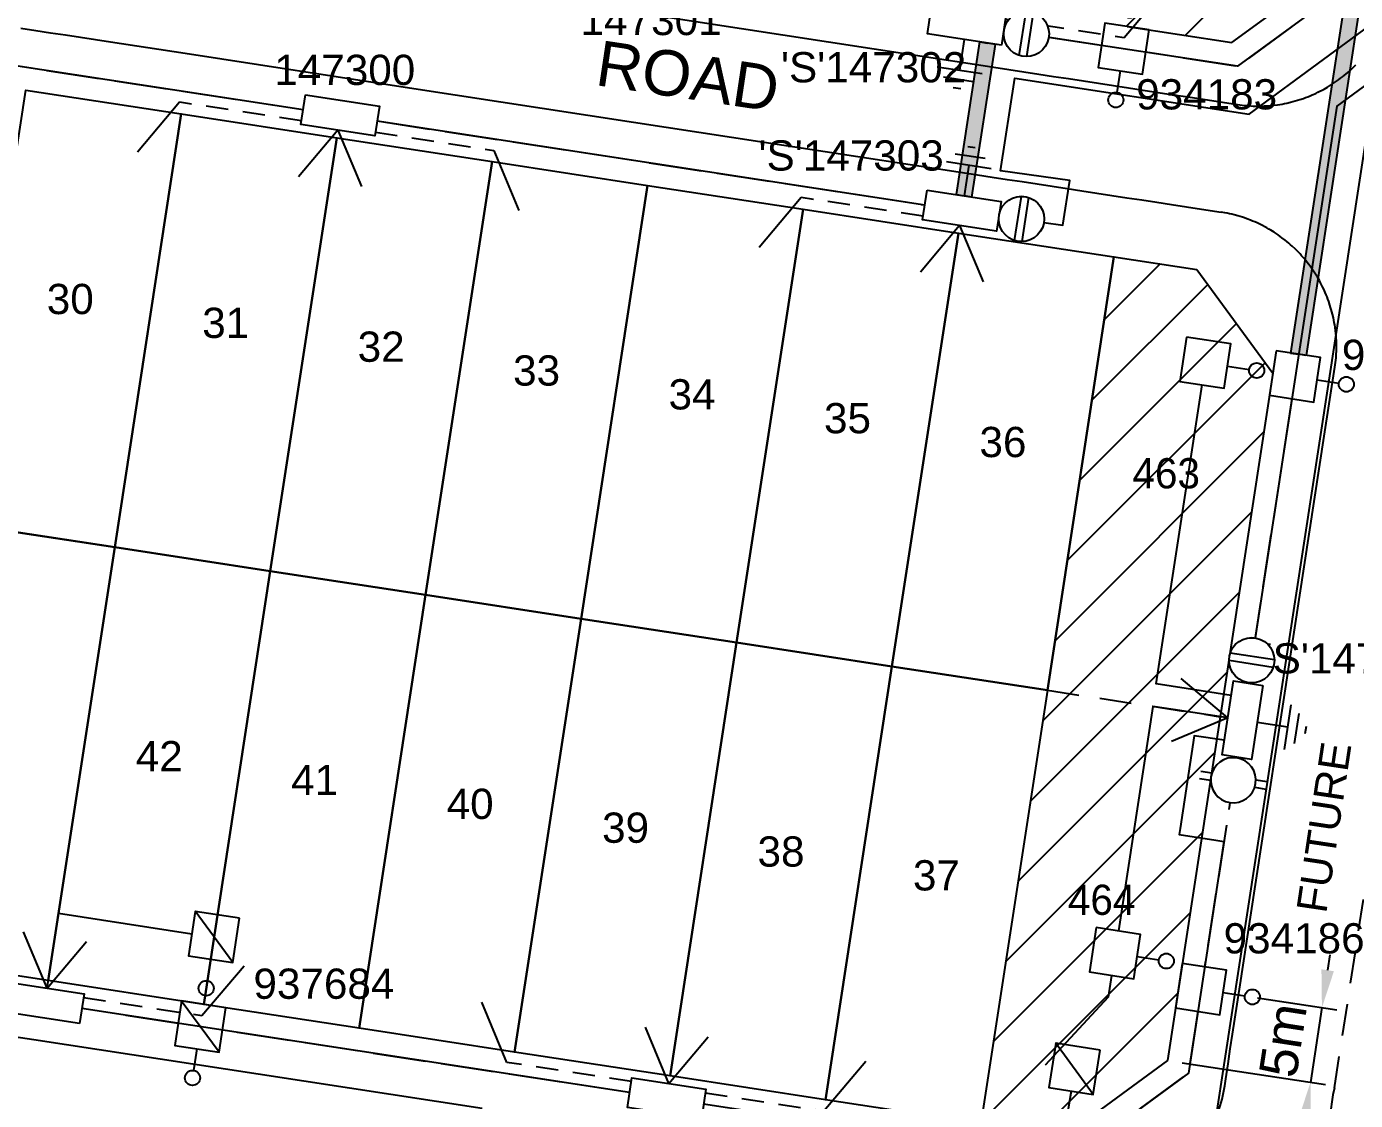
# Model space of a CAD drawing. Header units: metres. Extents: x 301343 to 301607, y 6240179 to 6240499.
# Drawn here: x 301475 to 301562.9, y 6240286.2 to 6240357.2 of the extents above; entities that cross this region are included whole.
import ezdxf
from ezdxf.enums import TextEntityAlignment as Align

# ---------------------------------------------------------------- set-up
doc = ezdxf.new("R2010")
doc.units = ezdxf.units.M
doc.header["$LTSCALE"] = 0.7
for name, pattern in [('Cable Exist OH', [1, 1, 0]), ('Cable Exist UG', [8.2, 4, -1.2, 1.8, -1.2]), ('Dash', [5, 3, -2]), ('IE Trench LV', [6.5, 5, -1.5])]:
    doc.linetypes.add(name, pattern=pattern)
doc.layers.get('0').update_dxf_attribs({"color": 6})
for name, color, linetype in [('_User Miscellaneous1', 3, 'Continuous'), ('_User Miscellaneous11', 7, 'Continuous'), ('_User Miscellaneous4', 7, 'Continuous'), ('_User Miscellaneous7', 150, 'Continuous'), ('_User Miscellaneous8', 7, 'Continuous'), ('_User Miscellaneous9', 8, 'Continuous'), ('Cadastre Developer_SP_NEW', 4, 'Continuous'), ('Cadastre Roads_SP_EXT', 4, 'Continuous'), ('Cadastre Roads_SP_NEW', 8, 'Continuous'), ('Duct_SP_NEW', 2, 'Continuous'), ('Equip_LV_NEW', 5, 'Continuous'), ('Mains_LV_NEW_R6', 2, 'Continuous'), ('Mains_LV_NEW_T84', 2, 'Continuous'), ('Services_SP_NEW_UG', 2, 'Continuous'), ('SupportsUG_SP_LV_NEW', 2, 'Continuous'), ('SupportsUG_SP_LV_SL_NEW', 2, 'Continuous'), ('Trench_SP_NEW', 2, 'Continuous')]:
    doc.layers.add(name, color=color, linetype=linetype)
doc.layers.add('_User Miscellaneous5', color=7, linetype='Continuous', lineweight=35)
doc.layers.add('_User Notes', color=7, linetype='Continuous', plot=False)
doc.styles.add('ARIAL', font='arial.ttf', dxfattribs={"height": 2})
doc.styles.add('ARIAL 2.5', font='arial.ttf', dxfattribs={"height": 2.5})
doc.styles.add('Dot', font='dotfont.shx', dxfattribs={"height": 2})
doc.styles.add('POLE_LABEL', font='arial.ttf')
doc.styles.add('SL_LABEL', font='arial.ttf')
doc.styles.get("Standard").update_dxf_attribs({"font": 'arial.ttf'})
doc.styles.add('style1', font='iso3098b.shx')
doc.linetypes.add('Cable New UG', pattern='A,8,-1,["x",style1,S=3.5,R=0,X=0.35,Y=-1],-3.5', length=12.5)
doc.linetypes.add('Cable Z', pattern='A,8,-1,["Z",Standard,S=2.5,R=0,X=0.35,Y=-1.25],-3.5', length=12.5)

# ---------------------------------------------------------------- blocks, each defined once
blk = doc.blocks.new('*U37')
at = {"lineweight": -3}
blk.add_lwpolyline([(-2.475, 2.49), (2.475, 2.49), (2.475, 0.51), (-2.475, 0.51)], close=True, dxfattribs=at)
for tag, flags, p in [('STREET_CODE', 9, (1.5, 3.5)), ('OWNED_BY', 9, (1.5, 3.3)), ('OPERATED_BY', 9, (1.5, 3.1)), ('STATE', 9, (1.5, 2.7)), ('MAINTAINED_BY', 9, (1.5, 2.9)), ('SUPPORT_TYPE', 9, (1.5, 2.5)), ('SUBURB', 9, (1.5, 1.7)), ('USAGE', 9, (1.5, 2.3)), ('LEGEND', 9, (1.5, 2.1)), ('PARENT', 9, (1.5, 1.9)), ('Z', 1, (1.5, 0.9)), ('STREETNAME', 9, (1.5, 1.5)), ('LOCATION', 9, (1.5, 1.3)), ('NOTES', 9, (1.5, 1.1))]:
    blk.add_attdef(tag, text='', height=0.2, dxfattribs=dict(flags=flags)).set_placement(p, align=Align.MIDDLE_LEFT)
at = {"layer": '_User Miscellaneous4', "style": 'ARIAL', "flags": 8}
blk.add_attdef('ASSET_NUM', text='', height=2, dxfattribs=at).set_placement((2, 5.5), align=Align.MIDDLE_LEFT)
blk = doc.blocks.new('*U80')
at = {"layer": 'Services_SP_NEW_UG', "color": 2, "flags": 128}
blk.add_lwpolyline([(10.422, -0.75), (12.669, 2.934)], dxfattribs=at)
at = {"layer": 'Services_SP_NEW_UG', "color": 2, "linetype": 'Dash', "ltscale": 0.7, "flags": 128}
blk.add_lwpolyline([(2.473, -0.75), (10.422, -0.75)], dxfattribs=at)
blk = doc.blocks.new('A$C1B2C29DD')
at = {"layer": 'Services_SP_NEW_UG', "color": 2, "flags": 128}
for points in [[(0, 0), (-2.1, 3.444)], [(0, 0), (2.1, 3.444)]]:
    blk.add_lwpolyline(points, dxfattribs=at)
blk = doc.blocks.new('*U81')
at = {"layer": 'Services_SP_NEW_UG', "color": 2, "flags": 128}
blk.add_lwpolyline([(10.639, -0.75), (12.885, 2.934)], dxfattribs=at)
at = {"layer": 'Services_SP_NEW_UG', "color": 2, "linetype": 'Dash', "ltscale": 0.7, "flags": 128}
blk.add_lwpolyline([(2.473, -0.75), (10.639, -0.75)], dxfattribs=at)
blk = doc.blocks.new('*U82')
at = {"layer": 'Services_SP_NEW_UG', "color": 2, "flags": 128}
blk.add_lwpolyline([(-10.4, -0.75), (-12.647, 2.934)], dxfattribs=at)
at = {"layer": 'Services_SP_NEW_UG', "color": 2, "linetype": 'Dash', "ltscale": 0.7, "flags": 128}
blk.add_lwpolyline([(-2.473, -0.75), (-10.4, -0.75)], dxfattribs=at)
blk = doc.blocks.new('*U38')
at = {"layer": '_User Miscellaneous7', "lineweight": -3}
blk.add_lwpolyline([(0, -3.03), (0, -1.58)], dxfattribs=at)
blk.add_lwpolyline([(-1.485, -6), (1.485, -6), (1.485, -3.03), (-1.485, -3.03)], close=True, dxfattribs=at)
blk.add_circle((0, -1.08), 0.5, dxfattribs=at)
at = {"layer": '_User Miscellaneous8', "color": 2, "lineweight": -3}
blk.add_lwpolyline([(-1.485, 0), (1.485, 0), (1.485, 2.97), (-1.485, 2.97)], close=True, dxfattribs=at)
at = {"style": 'POLE_LABEL', "flags": 9}
blk.add_attdef('STRUCTURE_PLANT_NUMBER', text='', height=0.2, dxfattribs=at).set_placement((1.641, 1.727), align=Align.MIDDLE_LEFT)
for tag, flags, p in [('STREET_CODE', 9, (1.641, 1.485)), ('OWNED_BY', 9, (1.641, 1.085)), ('OPERATED_BY', 9, (1.641, 0.885)), ('COLUMN_TYPE', 9, (1.641, 1.285)), ('STATE', 9, (1.641, 0.485)), ('USAGE', 9, (1.641, 0.285)), ('MAINTAINED_BY', 9, (1.641, 0.685)), ('LEGEND', 9, (1.641, 0.085)), ('SUBURB', 9, (1.641, -0.315)), ('STREETNAME', 9, (1.641, -0.515)), ('PARENT', 9, (1.641, -0.115)), ('LOCATION', 9, (1.641, -0.715)), ('NOTES', 9, (1.641, -0.915)), ('Z', 1, (1.641, -1.315)), ('LABEL_ALIGNMENT', 9, (1.641, -1.115))]:
    blk.add_attdef(tag, text='', height=0.2, dxfattribs=dict(flags=flags)).set_placement(p, align=Align.MIDDLE_LEFT)
at = {"layer": '_User Miscellaneous5', "style": 'ARIAL', "flags": 8}
blk.add_attdef('ASSET_NUM', text='', height=2, dxfattribs=at).set_placement((2, 3.485), align=Align.MIDDLE_LEFT)
blk = doc.blocks.new('*U62')
at = {"layer": '_User Miscellaneous8', "color": 2}
blk.add_line((0, 0), (0, 1.45), dxfattribs=at)
blk.add_circle((0, 1.95), 0.5, dxfattribs=at)
for tag, p, flags in [('Z', (0, 0), 1), ('OPERATED_BY', (0, -9.607), 9)]:
    blk.add_attdef(tag, p, '', height=0.2, dxfattribs=dict(flags=flags))
at = {"style": 'SL_LABEL', "flags": 9}
blk.add_attdef('STREET_CODE', text='', height=0.2, dxfattribs=at).set_placement((0, -0.2), align=Align.MIDDLE_LEFT)
at = {"flags": 9}
for tag, p in [('CONSTRUCTED_VOLTAGE', (0, -0.4)), ('CONTROL_TYPE', (0, -0.6)), ('LANTERN_PURPOSE', (0, -0.8)), ('OPERATING_VOLTAGE', (0, -1.4)), ('ORIENTATION', (0, -1.6)), ('OWNED_BY', (0, -1.8)), ('LANTERN_TYPE', (0, -1)), ('NO_PHASES', (0, -1.2)), ('STATE', (0, -2)), ('CEXIST', (0, -2.4)), ('CNEW', (0, -2.6)), ('USAGE', (0, -2.2)), ('CNUMBER', (0, -2.8)), ('CREMOVE', (0, -3)), ('CREPLACE', (0, -3.2)), ('LKINGHEIGHT', (0, -3.4)), ('LBRACKET', (0, -3.6)), ('LBRACKETVOCAB', (0, -3.8)), ('LCATEGORY', (0, -4)), ('LCHARGE1', (0, -4.2)), ('LCHARGE1PERCENT', (0, -4.4)), ('LCHARGE2', (0, -4.6)), ('LCHARGE2PERCENT', (0, -4.8)), ('LCHARGE3', (0, -5)), ('LCHARGE3PERCENT', (0, -5.2)), ('LEXIST', (0, -5.4)), ('LLAMP', (0, -5.6)), ('LLAMPVOCAB', (0, -5.8)), ('LMAST', (0, -6)), ('LMASTVOCAB', (0, -6.2)), ('LNEW', (0, -6.4)), ('LANTNUMBER', (0, -6.6)), ('LOUTREACH', (0, -7)), ('LOUTREACHVOCAB', (0, -7.2)), ('LRATECODE', (0, -7.4)), ('LREMOVE', (0, -7.6)), ('LREPLACE', (0, -7.8)), ('LTYPE', (0, -8)), ('SUBURB', (0, -8.6)), ('STREETNAME', (0, -8.8)), ('LTYPEVOCAB', (0, -8.2)), ('LEGEND', (0, -8.4)), ('LOCATION', (0, -9)), ('NOTES', (0, -9.2)), ('MAINTAINED_BY', (0, -9.863))]:
    blk.add_attdef(tag, text='', height=0.2, dxfattribs=at).set_placement(p, align=Align.MIDDLE_LEFT)
at = {"layer": '_User Notes', "style": 'SL_LABEL', "flags": 8}
blk.add_attdef('ASSET_NUM', text='', height=2.5, dxfattribs=at).set_placement((2, 2), align=Align.MIDDLE_LEFT)
at = {"layer": '_User Notes', "flags": 8}
blk.add_attdef('LNUMBER', text='', height=2.5, dxfattribs=at).set_placement((1.2, -2.8), align=Align.MIDDLE_LEFT)
blk = doc.blocks.new('*U164')
at = {"layer": '_User Miscellaneous7', "lineweight": -3}
blk.add_lwpolyline([(-1.485, -3.015), (-1.485, -1.565)], dxfattribs=at)
blk.add_lwpolyline([(-2.97, -5.985), (0, -5.985), (0, -3.015), (-2.97, -3.015)], close=True, dxfattribs=at)
blk.add_circle((-1.485, -1.065), 0.5, dxfattribs=at)
at = {"layer": '_User Miscellaneous8', "color": 2, "lineweight": -3}
blk.add_lwpolyline([(-1.485, 0), (1.485, 0), (1.485, 2.97), (-1.485, 2.97)], close=True, dxfattribs=at)
at = {"style": 'POLE_LABEL', "flags": 9}
blk.add_attdef('STRUCTURE_PLANT_NUMBER', text='', height=0.2, dxfattribs=at).set_placement((1.641, 1.727), align=Align.MIDDLE_LEFT)
for tag, flags, p in [('STREET_CODE', 9, (1.641, 1.485)), ('OWNED_BY', 9, (1.641, 1.085)), ('OPERATED_BY', 9, (1.641, 0.885)), ('COLUMN_TYPE', 9, (1.641, 1.285)), ('STATE', 9, (1.641, 0.485)), ('USAGE', 9, (1.641, 0.285)), ('MAINTAINED_BY', 9, (1.641, 0.685)), ('LEGEND', 9, (1.641, 0.085)), ('SUBURB', 9, (1.641, -0.315)), ('STREETNAME', 9, (1.641, -0.515)), ('PARENT', 9, (1.641, -0.115)), ('LOCATION', 9, (1.641, -0.715)), ('NOTES', 9, (1.641, -0.915)), ('Z', 1, (1.641, -1.315)), ('LABEL_ALIGNMENT', 9, (1.641, -1.115))]:
    blk.add_attdef(tag, text='', height=0.2, dxfattribs=dict(flags=flags)).set_placement(p, align=Align.MIDDLE_LEFT)
at = {"layer": '_User Miscellaneous5', "style": 'ARIAL', "flags": 8}
blk.add_attdef('ASSET_NUM', text='', height=2, dxfattribs=at).set_placement((2, 3.485), align=Align.MIDDLE_LEFT)
blk = doc.blocks.new('*U83')
at = {"layer": 'Services_SP_NEW_UG', "color": 2, "flags": 128}
blk.add_lwpolyline([(10.4, -0.75), (12.647, 2.934)], dxfattribs=at)
at = {"layer": 'Services_SP_NEW_UG', "color": 2, "linetype": 'Dash', "ltscale": 0.7, "flags": 128}
blk.add_lwpolyline([(2.473, -0.75), (10.4, -0.75)], dxfattribs=at)
blk = doc.blocks.new('*U84')
at = {"layer": 'Services_SP_NEW_UG', "color": 2, "flags": 128}
blk.add_lwpolyline([(-10.806, -0.75), (-13.053, 2.934)], dxfattribs=at)
at = {"layer": 'Services_SP_NEW_UG', "color": 2, "linetype": 'Dash', "ltscale": 0.7, "flags": 128}
blk.add_lwpolyline([(-2.473, -0.75), (-10.806, -0.75)], dxfattribs=at)
blk = doc.blocks.new('LV_UG_LINKS_CLOSED_NEW')
for tag, flags, p in [('TYPE', 9, (1.5, -2.6)), ('MAINTAINED_BY', 9, (1.5, -2.2)), ('NUMBER_OF_PHASES', 9, (1.5, -2.4)), ('Z', 1, (1.5, -2.8))]:
    blk.add_attdef(tag, text='', height=0.2, dxfattribs=dict(flags=flags)).set_placement(p, align=Align.MIDDLE_LEFT)
blk.add_wipeout([(-1.056, 1.057), (-1.18, 0.916), (-1.286, 0.761), (-1.371, 0.594), (-1.435, 0.417), (-1.476, 0.234), (-1.493, 0.047), (-1.487, -0.14), (-1.458, -0.326), (-1.406, -0.506), (-1.331, -0.678), (-1.236, -0.839), (-1.121, -0.988), (-0.988, -1.12), (-0.84, -1.235), (-0.679, -1.331), (-0.506, -1.406), (-0.326, -1.458), (-0.141, -1.487), (0.047, -1.493), (0.233, -1.476), (0.416, -1.435), (0.593, -1.371), (0.76, -1.286), (0.915, -1.181), (1.056, -1.057), (1.18, -0.916), (1.286, -0.761), (1.371, -0.594), (1.435, -0.417), (1.476, -0.234), (1.493, -0.047), (1.487, 0.14), (1.458, 0.326), (1.406, 0.506), (1.331, 0.678), (1.236, 0.839), (1.121, 0.988), (0.988, 1.12), (0.84, 1.235), (0.679, 1.331), (0.506, 1.406), (0.326, 1.458), (0.141, 1.487), (-0.047, 1.493), (-0.233, 1.476), (-0.416, 1.435), (-0.593, 1.371), (-0.76, 1.286), (-0.915, 1.181)])
for p, q in [((-0.25, -1.479), (-0.25, 1.479)), ((0.25, -1.479), (0.25, 1.479))]:
    blk.add_line(p, q)
blk.add_circle((0, 0), 1.5)
at = {"flags": 9}
for tag, p in [('ACTUAL_STATUS', (1.5, 0)), ('OPERATING_VOLTAGE', (1.5, -0.6)), ('ORIENTATION', (1.5, -0.8)), ('CONSTRUCTED_VOLTAGE', (1.5, -0.2)), ('NO_PHASES', (1.5, -0.4)), ('STATE', (1.5, -1)), ('SWITCH_TYPE', (1.5, -1.2)), ('OWNED_BY', (1.5, -1.8)), ('USAGE', (1.5, -1.4)), ('NOTES', (1.5, -1.6)), ('OPERATED_BY', (1.5, -2))]:
    blk.add_attdef(tag, text='', height=0.2, dxfattribs=at).set_placement(p, align=Align.MIDDLE_LEFT)
blk = doc.blocks.new('Earth')
for p, q in [((0, -2.044), (0, 0)), ((-1.5, -2.044), (1.5, -2.044)), ((-1, -2.644), (1, -2.644)), ((-0.25, -3.244), (0.25, -3.244))]:
    blk.add_line(p, q)
blk = doc.blocks.new('LV_UG_LINKS_OPEN_NEW')
blk.add_wipeout([(-1.168, 0.932), (-1.275, 0.778), (-1.363, 0.612), (-1.429, 0.436), (-1.472, 0.254), (-1.492, 0.067), (-1.489, -0.12), (-1.462, -0.306), (-1.412, -0.487), (-1.34, -0.66), (-1.247, -0.823), (-1.134, -0.973), (-1.003, -1.107), (-0.857, -1.224), (-0.696, -1.322), (-0.525, -1.399), (-0.346, -1.453), (-0.161, -1.485), (0.026, -1.494), (0.213, -1.479), (0.397, -1.44), (0.574, -1.379), (0.743, -1.296), (0.899, -1.193), (1.042, -1.071), (1.168, -0.932), (1.275, -0.778), (1.363, -0.612), (1.429, -0.436), (1.472, -0.254), (1.492, -0.067), (1.489, 0.12), (1.462, 0.306), (1.412, 0.487), (1.34, 0.66), (1.247, 0.823), (1.134, 0.973), (1.003, 1.107), (0.857, 1.224), (0.696, 1.322), (0.525, 1.399), (0.346, 1.453), (0.161, 1.485), (-0.026, 1.494), (-0.213, 1.479), (-0.397, 1.44), (-0.574, 1.379), (-0.743, 1.296), (-0.899, 1.193), (-1.042, 1.071)])
for p, q in [((-0.249, 1.473), (-0.249, 2.22)), ((0.249, 1.473), (0.249, 2.22)), ((-0.249, -1.473), (-0.249, -2.22)), ((0.249, -1.473), (0.249, -2.22))]:
    blk.add_line(p, q)
blk.add_lwpolyline([(1.494, 0, 1), (-1.494, 0, 1)], format="xyb", close=True)
for tag, p, flags in [('Z', (0, 0), 1), ('ORIENTATION', (0, 0), 9), ('USAGE', (0, -0.2), 9), ('NOTES', (0, -0.4), 9)]:
    blk.add_attdef(tag, p, '', height=0.2, dxfattribs=dict(flags=flags))
blk = doc.blocks.new('*U154')
at = {"layer": '_User Miscellaneous7', "lineweight": -3}
for points in [[(0, -3.03), (0, -1.58)], [(-1.485, -3.03), (1.5, -6.015)]]:
    blk.add_lwpolyline(points, dxfattribs=at)
blk.add_lwpolyline([(-1.485, -6), (1.485, -6), (1.485, -3.03), (-1.485, -3.03)], close=True, dxfattribs=at)
blk.add_circle((0, -1.08), 0.5, dxfattribs=at)
at = {"layer": '_User Miscellaneous8', "color": 2, "lineweight": -3}
blk.add_lwpolyline([(-1.485, 0), (1.485, 0), (1.485, 2.97), (-1.485, 2.97)], close=True, dxfattribs=at)
at = {"layer": '_User Miscellaneous9', "color": 2, "lineweight": -3}
blk.add_lwpolyline([(-1.485, 2.97), (1.5, -0.015)], dxfattribs=at)
at = {"style": 'POLE_LABEL', "flags": 9}
blk.add_attdef('STRUCTURE_PLANT_NUMBER', text='', height=0.2, dxfattribs=at).set_placement((1.641, 1.727), align=Align.MIDDLE_LEFT)
for tag, flags, p in [('STREET_CODE', 9, (1.641, 1.485)), ('OWNED_BY', 9, (1.641, 1.085)), ('OPERATED_BY', 9, (1.641, 0.885)), ('COLUMN_TYPE', 9, (1.641, 1.285)), ('STATE', 9, (1.641, 0.485)), ('USAGE', 9, (1.641, 0.285)), ('MAINTAINED_BY', 9, (1.641, 0.685)), ('LEGEND', 9, (1.641, 0.085)), ('SUBURB', 9, (1.641, -0.315)), ('STREETNAME', 9, (1.641, -0.515)), ('PARENT', 9, (1.641, -0.115)), ('LOCATION', 9, (1.641, -0.715)), ('NOTES', 9, (1.641, -0.915)), ('Z', 1, (1.641, -1.315)), ('LABEL_ALIGNMENT', 9, (1.641, -1.115))]:
    blk.add_attdef(tag, text='', height=0.2, dxfattribs=dict(flags=flags)).set_placement(p, align=Align.MIDDLE_LEFT)
at = {"layer": '_User Miscellaneous5', "style": 'ARIAL', "flags": 8}
blk.add_attdef('ASSET_NUM', text='', height=2, dxfattribs=at).set_placement((2, 3.485), align=Align.MIDDLE_LEFT)
blk = doc.blocks.new('*U163')
at = {"layer": 'Mains_LV_NEW_R6', "linetype": 'Cable Z', "flags": 128}
blk.add_lwpolyline([(2.475, -0.99), (2.475, -6), (-6.44, -6)], dxfattribs=at)

msp = doc.modelspace()

# ---------------------------------------------------------------- hatches: boundary and pattern name
at = {"layer": '_User Miscellaneous11'}
h = msp.add_hatch(dxfattribs=at)
h.set_pattern_fill('ANSI31', color=3)
h.paths.add_polyline_path([(301565.006, 6240383.78), (301552.154, 6240385.751), (301547.781, 6240357.234), (301554.702, 6240356.173), (301561.542, 6240361.194)])
h = msp.add_hatch(color=256, dxfattribs=at)
h.dxf.hatch_style = 1
h.paths.add_polyline_path([(301563.428, 6240360.261), (301562.4, 6240360.418), (301558.598, 6240335.63), (301559.626, 6240335.472)])
h = msp.add_hatch(color=256, dxfattribs=at)
h.dxf.hatch_style = 1
h.paths.add_polyline_path([(301536.493, 6240346.107), (301537.521, 6240345.949), (301539.071, 6240356.051), (301538.043, 6240356.209)])
h = msp.add_hatch(dxfattribs=at)
h.set_pattern_fill('ANSI31', color=3)
h.paths.add_polyline_path([(301557.419, 6240334.308), (301552.398, 6240341.149), (301546.91, 6240341.99), (301542.513, 6240313.325), (301553.932, 6240311.574)])
h.paths.add_polyline_path([(301547.528, 6240326.131), (301553.211, 6240326.131), (301553.211, 6240329.197), (301547.528, 6240329.197)], flags=24)
h = msp.add_hatch(dxfattribs=at)
h.set_pattern_fill('ANSI31', color=3)
h.paths.add_polyline_path([(301553.932, 6240311.574), (301542.513, 6240313.325), (301538.117, 6240284.661), (301543.606, 6240283.819), (301550.446, 6240288.84)])
h.paths.add_polyline_path([(301543.257, 6240297.919), (301548.94, 6240297.919), (301548.94, 6240300.983), (301543.257, 6240300.983)], flags=24)

# ---------------------------------------------------------------- linework, layer by layer
at = {"layer": '_User Miscellaneous1', "color": 3}
for p, q in [((301561.047, 6240294.802), (301561.205, 6240295.831)), ((301556.402, 6240292.985), (301561.656, 6240292.179)), ((301560.668, 6240292.331), (301559.91, 6240287.388)), ((301551.434, 6240288.688), (301560.898, 6240287.237))]:
    msp.add_line(p, q, dxfattribs=at)
for points in [[(301560.635, 6240294.865), (301561.459, 6240294.739), (301560.668, 6240292.331)], [(301559.119, 6240284.981), (301559.943, 6240284.854), (301559.91, 6240287.388)]]:
    msp.add_solid(points, dxfattribs=at)
at = {"layer": 'Cadastre Developer_SP_NEW', "linetype": 'Continuous', "lineweight": 25}
for p, q in [((301554.702, 6240356.173), (301561.542, 6240361.194)), ((301547.781, 6240357.234), (301554.702, 6240356.173)), ((301474.951, 6240353.026), (301485.231, 6240351.45)), ((301480.835, 6240322.785), (301485.231, 6240351.45)), ((301485.231, 6240351.45), (301495.511, 6240349.873)), ((301491.114, 6240321.208), (301495.511, 6240349.873)), ((301495.511, 6240349.873), (301505.79, 6240348.297)), ((301501.394, 6240319.632), (301505.79, 6240348.297)), ((301505.79, 6240348.297), (301516.07, 6240346.72)), ((301511.674, 6240318.055), (301516.07, 6240346.72)), ((301516.07, 6240346.72), (301526.35, 6240345.143)), ((301521.954, 6240316.479), (301526.35, 6240345.143)), ((301526.35, 6240345.143), (301536.63, 6240343.567)), ((301532.234, 6240314.902), (301536.63, 6240343.567)), ((301536.63, 6240343.567), (301546.91, 6240341.99)), ((301542.513, 6240313.325), (301546.91, 6240341.99)), ((301546.91, 6240341.99), (301552.398, 6240341.149)), ((301552.398, 6240341.149), (301557.419, 6240334.308)), ((301557.419, 6240334.308), (301553.932, 6240311.574)), ((301470.555, 6240324.362), (301480.835, 6240322.785)), ((301480.835, 6240322.785), (301476.438, 6240294.12)), ((301480.835, 6240322.785), (301491.114, 6240321.208)), ((301491.114, 6240321.208), (301486.718, 6240292.544)), ((301491.114, 6240321.208), (301501.394, 6240319.632)), ((301501.394, 6240319.632), (301496.998, 6240290.967)), ((301501.394, 6240319.632), (301511.674, 6240318.055)), ((301511.674, 6240318.055), (301507.278, 6240289.39)), ((301511.674, 6240318.055), (301521.954, 6240316.479)), ((301521.954, 6240316.479), (301517.558, 6240287.814)), ((301521.954, 6240316.479), (301532.234, 6240314.902)), ((301532.234, 6240314.902), (301527.837, 6240286.237)), ((301532.234, 6240314.902), (301542.513, 6240313.325)), ((301542.513, 6240313.325), (301538.117, 6240284.661)), ((301553.932, 6240311.574), (301550.446, 6240288.84)), ((301476.438, 6240294.12), (301466.159, 6240295.697)), ((301486.718, 6240292.544), (301476.438, 6240294.12)), ((301496.998, 6240290.967), (301486.718, 6240292.544)), ((301507.278, 6240289.39), (301496.998, 6240290.967)), ((301517.558, 6240287.814), (301507.278, 6240289.39)), ((301550.446, 6240288.84), (301543.606, 6240283.819)), ((301527.837, 6240286.237), (301517.558, 6240287.814)), ((301538.117, 6240284.661), (301527.837, 6240286.237))]:
    msp.add_line(p, q, dxfattribs=at)
at = {"layer": 'Cadastre Developer_SP_NEW', "linetype": 'Dash', "lineweight": 25}
msp.add_line((301542.513, 6240313.325), (301553.932, 6240311.574), dxfattribs=at)
at = {"layer": 'Cadastre Developer_SP_NEW', "linetype": 'Continuous', "lineweight": 25, "flags": 128}
msp.add_lwpolyline([(301550.516, 6240264.529), (301572.153, 6240405.597)], dxfattribs=at)
at = {"layer": 'Cadastre Developer_SP_NEW', "linetype": 'Continuous', "lineweight": 25}
for points in [[(301470.555, 6240324.362), (301474.951, 6240353.026), (301485.231, 6240351.45), (301480.835, 6240322.785), (301470.555, 6240324.362)], [(301480.835, 6240322.785), (301485.231, 6240351.45), (301495.511, 6240349.873), (301491.114, 6240321.208), (301480.835, 6240322.785)], [(301505.79, 6240348.297), (301501.394, 6240319.632), (301491.114, 6240321.208), (301495.511, 6240349.873), (301505.79, 6240348.297)], [(301516.07, 6240346.72), (301511.674, 6240318.055), (301501.394, 6240319.632), (301505.79, 6240348.297), (301516.07, 6240346.72)], [(301526.35, 6240345.143), (301521.954, 6240316.479), (301511.674, 6240318.055), (301516.07, 6240346.72), (301526.35, 6240345.143)], [(301521.954, 6240316.479), (301526.35, 6240345.143), (301536.63, 6240343.567), (301532.234, 6240314.902), (301521.954, 6240316.479)], [(301532.234, 6240314.902), (301536.63, 6240343.567), (301546.91, 6240341.99), (301542.513, 6240313.325), (301532.234, 6240314.902)], [(301480.835, 6240322.785), (301476.438, 6240294.12), (301466.159, 6240295.697), (301470.555, 6240324.362), (301480.835, 6240322.785)], [(301476.438, 6240294.12), (301480.835, 6240322.785), (301491.114, 6240321.208), (301486.718, 6240292.544), (301476.438, 6240294.12)], [(301486.718, 6240292.544), (301491.114, 6240321.208), (301501.394, 6240319.632), (301496.998, 6240290.967), (301486.718, 6240292.544)], [(301511.674, 6240318.055), (301507.278, 6240289.39), (301496.998, 6240290.967), (301501.394, 6240319.632), (301511.674, 6240318.055)], [(301507.278, 6240289.39), (301511.674, 6240318.055), (301521.954, 6240316.479), (301517.558, 6240287.814), (301507.278, 6240289.39)], [(301517.558, 6240287.814), (301521.954, 6240316.479), (301532.234, 6240314.902), (301527.837, 6240286.237), (301517.558, 6240287.814)], [(301527.837, 6240286.237), (301532.234, 6240314.902), (301542.513, 6240313.325), (301538.117, 6240284.661), (301527.837, 6240286.237)]]:
    msp.add_lwpolyline(points, close=True, dxfattribs=at)
at = {"layer": 'Cadastre Roads_SP_NEW', "lineweight": 25}
for p, q in [((301516.236, 6240358.026, 51.862), (301531.063, 6240355.752, 52.162)), ((301531.063, 6240355.752, 52.162), (301537.982, 6240354.69, 52.302)), ((301537.982, 6240354.69, 52.302), (301538.97, 6240354.539, 52.323)), ((301562.802, 6240354.589, 53.105), (301562.912, 6240354.701, 53.112)), ((301538.97, 6240354.539, 52.323), (301539.959, 6240354.387, 52.344)), ((301539.959, 6240354.387, 52.344), (301540.947, 6240354.236, 52.365)), ((301540.947, 6240354.236, 52.365), (301541.936, 6240354.084, 52.387)), ((301541.936, 6240354.084, 52.387), (301542.924, 6240353.932, 52.41)), ((301542.924, 6240353.932, 52.41), (301543.912, 6240353.781, 52.434)), ((301543.912, 6240353.781, 52.434), (301544.901, 6240353.629, 52.458)), ((301561.774, 6240353.708, 53.038), (301561.9, 6240353.802, 53.046)), ((301561.9, 6240353.802, 53.046), (301562.024, 6240353.899, 53.054)), ((301562.024, 6240353.899, 53.054), (301562.147, 6240353.997, 53.062)), ((301562.147, 6240353.997, 53.062), (301562.267, 6240354.097, 53.07)), ((301562.267, 6240354.097, 53.07), (301562.46, 6240354.265, 53.083)), ((301562.46, 6240354.265, 53.083), (301562.576, 6240354.371, 53.09)), ((301562.576, 6240354.371, 53.09), (301562.69, 6240354.479, 53.098)), ((301562.69, 6240354.479, 53.098), (301562.802, 6240354.589, 53.105)), ((301544.901, 6240353.629, 52.458), (301545.889, 6240353.478, 52.482)), ((301545.889, 6240353.478, 52.482), (301546.878, 6240353.326, 52.508)), ((301546.878, 6240353.326, 52.508), (301547.866, 6240353.175, 52.534)), ((301547.866, 6240353.175, 52.534), (301548.855, 6240353.023, 52.56)), ((301548.855, 6240353.023, 52.56), (301549.843, 6240352.871, 52.587)), ((301549.843, 6240352.871, 52.587), (301550.832, 6240352.72, 52.615)), ((301560.257, 6240352.809, 52.948), (301560.398, 6240352.876, 52.956)), ((301560.398, 6240352.876, 52.956), (301560.539, 6240352.947, 52.963)), ((301560.539, 6240352.947, 52.963), (301560.678, 6240353.019, 52.971)), ((301560.678, 6240353.019, 52.971), (301560.816, 6240353.094, 52.979)), ((301560.816, 6240353.094, 52.979), (301561.038, 6240353.221, 52.992)), ((301561.038, 6240353.221, 52.992), (301561.172, 6240353.303, 53)), ((301561.172, 6240353.303, 53), (301561.305, 6240353.386, 53.008)), ((301561.305, 6240353.386, 53.008), (301561.436, 6240353.472, 53.016)), ((301561.436, 6240353.472, 53.016), (301561.566, 6240353.56, 53.025)), ((301561.566, 6240353.56, 53.025), (301561.774, 6240353.708, 53.038)), ((301550.832, 6240352.72, 52.615), (301551.82, 6240352.568, 52.644)), ((301551.82, 6240352.568, 52.644), (301552.808, 6240352.417, 52.673)), ((301552.808, 6240352.417, 52.673), (301553.797, 6240352.265, 52.702)), ((301553.797, 6240352.265, 52.702), (301555.084, 6240352.067, 52.742)), ((301555.084, 6240352.067, 52.742), (301555.24, 6240352.045, 52.746)), ((301555.24, 6240352.045, 52.746), (301555.396, 6240352.025, 52.751)), ((301555.396, 6240352.025, 52.751), (301555.552, 6240352.008, 52.756)), ((301555.552, 6240352.008, 52.756), (301555.708, 6240351.994, 52.761)), ((301555.708, 6240351.994, 52.761), (301555.963, 6240351.977, 52.769)), ((301555.963, 6240351.977, 52.769), (301556.12, 6240351.969, 52.775)), ((301556.12, 6240351.969, 52.775), (301556.277, 6240351.965, 52.78)), ((301556.591, 6240351.965, 52.791), (301556.846, 6240351.972, 52.8)), ((301556.846, 6240351.972, 52.8), (301557.003, 6240351.981, 52.806)), ((301557.003, 6240351.981, 52.806), (301557.16, 6240351.992, 52.812)), ((301557.16, 6240351.992, 52.812), (301557.316, 6240352.005, 52.817)), ((301557.316, 6240352.005, 52.817), (301557.472, 6240352.022, 52.823)), ((301557.472, 6240352.022, 52.823), (301557.725, 6240352.054, 52.833)), ((301557.725, 6240352.054, 52.833), (301557.881, 6240352.078, 52.839)), ((301557.881, 6240352.078, 52.839), (301558.036, 6240352.104, 52.846)), ((301558.036, 6240352.104, 52.846), (301558.19, 6240352.134, 52.852)), ((301558.19, 6240352.134, 52.852), (301558.344, 6240352.165, 52.858)), ((301558.344, 6240352.165, 52.858), (301558.593, 6240352.223, 52.869)), ((301558.593, 6240352.223, 52.869), (301558.745, 6240352.261, 52.875)), ((301558.745, 6240352.261, 52.875), (301558.896, 6240352.303, 52.882)), ((301558.896, 6240352.303, 52.882), (301559.047, 6240352.347, 52.889)), ((301559.047, 6240352.347, 52.889), (301559.197, 6240352.393, 52.896)), ((301559.197, 6240352.393, 52.896), (301559.439, 6240352.475, 52.907)), ((301559.439, 6240352.475, 52.907), (301559.587, 6240352.528, 52.914)), ((301559.587, 6240352.528, 52.914), (301559.733, 6240352.584, 52.922)), ((301559.733, 6240352.584, 52.922), (301559.879, 6240352.643, 52.929)), ((301559.879, 6240352.643, 52.929), (301560.024, 6240352.704, 52.936)), ((301560.024, 6240352.704, 52.936), (301560.257, 6240352.809, 52.948)), ((301556.277, 6240351.965, 52.78), (301556.434, 6240351.963, 52.786)), ((301556.434, 6240351.963, 52.786), (301556.591, 6240351.965, 52.791)), ((301554.245, 6240344.908, 52.749), (301553.993, 6240344.951, 52.742)), ((301554.399, 6240344.879, 52.754), (301554.245, 6240344.908, 52.749)), ((301554.553, 6240344.847, 52.758), (301554.399, 6240344.879, 52.754)), ((301554.706, 6240344.812, 52.763), (301554.553, 6240344.847, 52.758)), ((301554.858, 6240344.774, 52.768), (301554.706, 6240344.812, 52.763)), ((301555.105, 6240344.707, 52.775), (301554.858, 6240344.774, 52.768)), ((301555.255, 6240344.663, 52.779), (301555.105, 6240344.707, 52.775)), ((301555.405, 6240344.616, 52.784), (301555.255, 6240344.663, 52.779)), ((301555.554, 6240344.566, 52.788), (301555.405, 6240344.616, 52.784)), ((301555.702, 6240344.514, 52.793), (301555.554, 6240344.566, 52.788)), ((301555.941, 6240344.423, 52.8), (301555.702, 6240344.514, 52.793)), ((301556.086, 6240344.364, 52.804), (301555.941, 6240344.423, 52.8)), ((301556.231, 6240344.302, 52.809), (301556.086, 6240344.364, 52.804)), ((301556.374, 6240344.238, 52.813), (301556.231, 6240344.302, 52.809)), ((301556.516, 6240344.172, 52.818), (301556.374, 6240344.238, 52.813)), ((301556.745, 6240344.058, 52.824), (301556.516, 6240344.172, 52.818)), ((301556.884, 6240343.985, 52.829), (301556.745, 6240344.058, 52.824)), ((301557.022, 6240343.91, 52.833), (301556.884, 6240343.985, 52.829)), ((301557.158, 6240343.832, 52.837), (301557.022, 6240343.91, 52.833)), ((301557.293, 6240343.751, 52.841), (301557.158, 6240343.832, 52.837)), ((301557.51, 6240343.616, 52.848), (301557.293, 6240343.751, 52.841)), ((301557.641, 6240343.53, 52.852), (301557.51, 6240343.616, 52.848)), ((301557.771, 6240343.441, 52.856), (301557.641, 6240343.53, 52.852)), ((301557.899, 6240343.35, 52.86), (301557.771, 6240343.441, 52.856)), ((301558.025, 6240343.257, 52.864), (301557.899, 6240343.35, 52.86)), ((301558.227, 6240343.101, 52.871), (301558.025, 6240343.257, 52.864)), ((301558.349, 6240343.002, 52.875), (301558.227, 6240343.101, 52.871)), ((301558.47, 6240342.901, 52.879), (301558.349, 6240343.002, 52.875)), ((301558.588, 6240342.799, 52.883), (301558.47, 6240342.901, 52.879)), ((301558.705, 6240342.693, 52.887), (301558.588, 6240342.799, 52.883)), ((301558.891, 6240342.518, 52.893), (301558.705, 6240342.693, 52.887)), ((301559.003, 6240342.408, 52.897), (301558.891, 6240342.518, 52.893)), ((301559.113, 6240342.296, 52.901), (301559.003, 6240342.408, 52.897)), ((301559.221, 6240342.182, 52.904), (301559.113, 6240342.296, 52.901)), ((301559.327, 6240342.066, 52.908), (301559.221, 6240342.182, 52.904)), ((301559.494, 6240341.874, 52.914), (301559.327, 6240342.066, 52.908)), ((301559.595, 6240341.753, 52.918), (301559.494, 6240341.874, 52.914)), ((301559.693, 6240341.63, 52.922), (301559.595, 6240341.753, 52.918)), ((301559.79, 6240341.506, 52.925), (301559.693, 6240341.63, 52.922)), ((301559.884, 6240341.38, 52.929), (301559.79, 6240341.506, 52.925)), ((301560.032, 6240341.172, 52.934), (301559.884, 6240341.38, 52.929)), ((301560.12, 6240341.043, 52.938), (301560.032, 6240341.172, 52.934)), ((301560.206, 6240340.911, 52.941), (301560.12, 6240341.043, 52.938)), ((301560.289, 6240340.778, 52.944), (301560.206, 6240340.911, 52.941)), ((301560.371, 6240340.644, 52.947), (301560.289, 6240340.778, 52.944)), ((301560.498, 6240340.422, 52.952), (301560.371, 6240340.644, 52.947)), ((301560.573, 6240340.284, 52.954), (301560.498, 6240340.422, 52.952)), ((301560.645, 6240340.145, 52.957), (301560.573, 6240340.284, 52.954)), ((301560.716, 6240340.004, 52.959), (301560.645, 6240340.145, 52.957)), ((301560.783, 6240339.863, 52.962), (301560.716, 6240340.004, 52.959)), ((301560.888, 6240339.63, 52.965), (301560.783, 6240339.863, 52.962)), ((301560.949, 6240339.485, 52.967), (301560.888, 6240339.63, 52.965)), ((301561.008, 6240339.339, 52.969), (301560.949, 6240339.485, 52.967)), ((301561.064, 6240339.193, 52.971), (301561.008, 6240339.339, 52.969)), ((301561.117, 6240339.045, 52.973), (301561.064, 6240339.193, 52.971)), ((301561.199, 6240338.803, 52.975), (301561.117, 6240339.045, 52.973)), ((301561.245, 6240338.653, 52.976), (301561.199, 6240338.803, 52.975)), ((301561.289, 6240338.502, 52.977), (301561.245, 6240338.653, 52.976)), ((301561.331, 6240338.351, 52.978), (301561.289, 6240338.502, 52.977)), ((301561.369, 6240338.199, 52.979), (301561.331, 6240338.351, 52.978)), ((301561.427, 6240337.95, 52.98), (301561.369, 6240338.199, 52.979)), ((301561.458, 6240337.796, 52.981), (301561.427, 6240337.95, 52.98)), ((301561.487, 6240337.642, 52.981), (301561.458, 6240337.796, 52.981)), ((301561.514, 6240337.487, 52.982), (301561.487, 6240337.642, 52.981)), ((301561.537, 6240337.331, 52.982), (301561.514, 6240337.487, 52.982)), ((301561.567, 6240337.106, 52.982), (301561.537, 6240337.331, 52.982)), ((301561.587, 6240336.922, 52.982), (301561.567, 6240337.106, 52.982)), ((301561.6, 6240336.766, 52.982), (301561.587, 6240336.922, 52.982)), ((301561.611, 6240336.609, 52.982), (301561.6, 6240336.766, 52.982)), ((301561.62, 6240336.452, 52.981), (301561.611, 6240336.609, 52.982)), ((301561.627, 6240336.197, 52.98), (301561.62, 6240336.452, 52.981)), ((301561.628, 6240336.04, 52.979), (301561.627, 6240336.197, 52.98)), ((301561.584, 6240335.158, 52.972), (301561.598, 6240335.314, 52.974)), ((301561.598, 6240335.314, 52.974), (301561.615, 6240335.569, 52.977)), ((301561.615, 6240335.569, 52.977), (301561.622, 6240335.726, 52.977)), ((301561.622, 6240335.726, 52.977), (301561.627, 6240335.883, 52.978)), ((301561.627, 6240335.883, 52.978), (301561.628, 6240336.04, 52.979)), ((301560.824, 6240330.122, 52.912), (301561.524, 6240334.69, 52.968)), ((301561.524, 6240334.69, 52.968), (301561.547, 6240334.846, 52.969)), ((301561.547, 6240334.846, 52.969), (301561.567, 6240335.002, 52.971)), ((301561.567, 6240335.002, 52.971), (301561.584, 6240335.158, 52.972)), ((301558.55, 6240315.295, 52.732), (301560.824, 6240330.122, 52.912)), ((301556.276, 6240300.469, 52.552), (301558.55, 6240315.295, 52.732)), ((301555.215, 6240293.549, 52.468), (301556.276, 6240300.469, 52.552)), ((301555.063, 6240292.561, 52.457), (301555.215, 6240293.549, 52.468)), ((301460.659, 6240292.493, 49.278), (301475.486, 6240290.219, 49.729)), ((301554.912, 6240291.573, 52.448), (301555.063, 6240292.561, 52.457)), ((301554.76, 6240290.584, 52.442), (301554.912, 6240291.573, 52.448)), ((301554.608, 6240289.596, 52.438), (301554.76, 6240290.584, 52.442)), ((301475.486, 6240290.219, 49.729), (301490.313, 6240287.945, 50.179)), ((301554.457, 6240288.607, 52.437), (301554.608, 6240289.596, 52.438)), ((301490.313, 6240287.945, 50.179), (301505.139, 6240285.672, 50.63)), ((301554.305, 6240287.619, 52.437), (301554.457, 6240288.607, 52.437))]:
    msp.add_line(p, q, dxfattribs=at)
at = {"layer": 'Cadastre Roads_SP_NEW'}
for p, q in [((301474.618, 6240357.124, 51.031), (301475.607, 6240356.973, 51.055)), ((301475.607, 6240356.973, 51.055), (301476.595, 6240356.821, 51.077)), ((301476.595, 6240356.821, 51.077), (301477.584, 6240356.669, 51.1)), ((301477.584, 6240356.669, 51.1), (301478.572, 6240356.518, 51.121)), ((301478.572, 6240356.518, 51.121), (301479.561, 6240356.366, 51.142)), ((301479.561, 6240356.366, 51.142), (301480.549, 6240356.215, 51.162)), ((301480.549, 6240356.215, 51.162), (301485.491, 6240355.457, 51.262)), ((301485.491, 6240355.457, 51.262), (301500.318, 6240353.183, 51.562)), ((301500.318, 6240353.183, 51.562), (301515.145, 6240350.909, 51.862)), ((301515.145, 6240350.909, 51.862), (301529.971, 6240348.635, 52.162)), ((301529.971, 6240348.635, 52.162), (301536.89, 6240347.574, 52.302)), ((301536.89, 6240347.574, 52.302), (301537.879, 6240347.422, 52.323)), ((301537.879, 6240347.422, 52.323), (301538.867, 6240347.27, 52.344)), ((301538.867, 6240347.27, 52.344), (301539.856, 6240347.119, 52.365)), ((301539.856, 6240347.119, 52.365), (301540.844, 6240346.967, 52.387)), ((301540.844, 6240346.967, 52.387), (301541.833, 6240346.816, 52.41)), ((301541.833, 6240346.816, 52.41), (301542.821, 6240346.664, 52.434)), ((301542.821, 6240346.664, 52.434), (301543.809, 6240346.513, 52.458)), ((301543.809, 6240346.513, 52.458), (301544.798, 6240346.361, 52.482)), ((301544.798, 6240346.361, 52.482), (301545.786, 6240346.209, 52.508)), ((301545.786, 6240346.209, 52.508), (301546.775, 6240346.058, 52.534)), ((301546.775, 6240346.058, 52.534), (301547.763, 6240345.906, 52.56)), ((301547.763, 6240345.906, 52.56), (301548.752, 6240345.755, 52.587)), ((301548.752, 6240345.755, 52.587), (301549.74, 6240345.603, 52.615)), ((301549.74, 6240345.603, 52.615), (301550.729, 6240345.451, 52.644)), ((301550.729, 6240345.451, 52.644), (301551.717, 6240345.3, 52.673)), ((301551.717, 6240345.3, 52.673), (301552.705, 6240345.148, 52.702)), ((301552.705, 6240345.148, 52.702), (301553.993, 6240344.951, 52.742))]:
    msp.add_line(p, q, dxfattribs=at)
at = {"layer": 'Cadastre Roads_SP_NEW', "linetype": 'Dash', "lineweight": 25, "elevation": 53.168, "flags": 128}
msp.add_lwpolyline([(301561.498, 6240287.022), (301565.692, 6240314.353)], dxfattribs=at)
at = {"layer": 'Cadastre Roads_SP_NEW', "lineweight": 25}
msp.add_arc((301545.418, 6240288.532, 52.105), 8.934, 260.7872, 354.13084, dxfattribs=at)
at = {"layer": 'Cadastre Roads_SP_NEW', "linetype": 'Dash', "lineweight": 25}
msp.add_arc((301570.296, 6240284.847, 53.168), 9.063, 166.11886, 261.11649, dxfattribs=at)
at = {"layer": 'Duct_SP_NEW'}
for p, q in [((301562.4, 6240360.418), (301558.598, 6240335.63)), ((301563.428, 6240360.261), (301559.626, 6240335.472)), ((301536.493, 6240346.107), (301538.043, 6240356.209)), ((301537.521, 6240345.949), (301539.071, 6240356.051)), ((301538.043, 6240356.209), (301538.557, 6240356.13)), ((301539.071, 6240356.051), (301538.557, 6240356.13)), ((301536.493, 6240346.107), (301537.007, 6240346.028)), ((301537.521, 6240345.949), (301537.007, 6240346.028)), ((301558.598, 6240335.63), (301559.112, 6240335.551)), ((301559.626, 6240335.472), (301559.112, 6240335.551))]:
    msp.add_line(p, q, dxfattribs=at)
at = {"layer": 'Mains_LV_NEW_R6', "linetype": 'Cable Z', "flags": 128}
for points in [[(301550.839, 6240312.049), (301549.484, 6240312.256), (301547.206, 6240297.4)], [(301554.437, 6240311.497), (301550.839, 6240312.049)]]:
    msp.add_lwpolyline(points, dxfattribs=at)
at = {"layer": 'Mains_LV_NEW_R6', "linetype": 'Cable Z', "ltscale": 0.8, "flags": 128}
msp.add_lwpolyline([(301546.756, 6240294.464), (301546.534, 6240293.019), (301542.373, 6240288.515)], dxfattribs=at)
at = {"layer": 'Mains_LV_NEW_T84', "linetype": 'Cable New UG', "flags": 128}
for points in [[(301521.097, 6240418.056), (301523.793, 6240428.837), (301564.885, 6240418.282), (301575.423, 6240402.322), (301568.467, 6240356.973), (301561.645, 6240351.965), (301556.249, 6240316.783)], [(301542.269, 6240344.261), (301543.531, 6240344.085), (301543.986, 6240347.051), (301539.417, 6240347.692), (301540.357, 6240353.82), (301555.863, 6240351.442), (301565.69, 6240358.657), (301572.282, 6240401.634), (301563.018, 6240415.664), (301525.971, 6240425.18), (301524.002, 6240417.307)], [(301527.014, 6240416.561), (301528.28, 6240421.489), (301561.152, 6240413.046), (301569.142, 6240400.946), (301562.914, 6240360.34), (301555.089, 6240354.596), (301542.594, 6240356.512)], [(301467.345, 6240355.71), (301493.292, 6240351.731)], [(301498.184, 6240350.981), (301534.411, 6240345.425)], [(301554.209, 6240310.014), (301552.222, 6240310.319), (301551.282, 6240304.187)], [(301555.04, 6240308.9), (301555.032, 6240308.846)], [(301551.282, 6240304.187), (301551.219, 6240303.776), (301553.653, 6240303.403)], [(301553.653, 6240303.403), (301554.184, 6240303.322), (301551.834, 6240287.998), (301543.992, 6240282.242), (301519.78, 6240285.955)], [(301514.884, 6240286.706), (301478.657, 6240292.262)]]:
    msp.add_lwpolyline(points, dxfattribs=at)
at = {"layer": 'Trench_SP_NEW', "linetype": 'IE Trench LV', "flags": 128}
for points in [[(301562.321, 6240359.904), (301555.089, 6240354.596), (301549.021, 6240355.527)], [(301546.085, 6240355.977), (301539.621, 6240356.968)], [(301467.345, 6240355.71), (301493.292, 6240351.731)], [(301498.184, 6240350.981), (301534.411, 6240345.425)], [(301558.677, 6240332.613), (301555.79, 6240313.793)], [(301555.04, 6240308.9), (301552.911, 6240295.023)], [(301485.023, 6240291.286), (301478.657, 6240292.262)], [(301552.461, 6240292.087), (301551.834, 6240287.998), (301544.975, 6240282.963)], [(301514.884, 6240286.706), (301487.959, 6240290.836)]]:
    msp.add_lwpolyline(points, dxfattribs=at)

# ---------------------------------------------------------------- block references
at = {"layer": 'Equip_LV_NEW', "linetype": 'Cable Exist OH', "lineweight": 0}
for p, rotation in [((301537.025, 6240356.365), 351.2806271471671), ((301556.394, 6240311.197), 81.2806249188097)]:
    msp.add_blockref('Earth', p, dxfattribs=dict(at, rotation=rotation))
at = {"layer": 'Mains_LV_NEW_R6', "linetype": 'Cable Z', "rotation": 171.2806271542318}
msp.add_blockref('*U163', (301478.657, 6240292.262), dxfattribs=at)
at = {"layer": 'Services_SP_NEW_UG'}
for name, p, rotation in [('*U80', (301537.402, 6240358.826), 351.280627143151), ('*U81', (301495.511, 6240349.873), 171.2806271427457), ('*U82', (301495.511, 6240349.873), 171.2806271443546), ('*U81', (301536.63, 6240343.567), 171.2806271427457), ('*U83', (301476.438, 6240294.12), 351.2806271442191), ('*U84', (301517.558, 6240287.814), 351.2806271441617), ('*U83', (301517.558, 6240287.814), 351.2806271442191)]:
    msp.add_blockref(name, p, dxfattribs=dict(at, rotation=rotation))
at = {"layer": 'SupportsUG_SP_LV_NEW'}
ref = msp.add_blockref('*U37', (301516.645, 6240362.01), dxfattribs=dict(at, rotation=171.2806271424561))
ref.add_attrib('ASSET_NUM_001', '147301', (301511.643, 6240356.662), dxfattribs={"layer": '_User Miscellaneous4', "height": 2, "style": 'ARIAL'})
ref = msp.add_blockref('*U37', (301537.402, 6240358.826), dxfattribs=dict(at, rotation=171.2806271424561))
ref.add_attrib('ASSET_NUM_001', "'S'147302", (301524.892, 6240353.537), dxfattribs={"layer": '_User Miscellaneous4', "height": 2, "style": 'ARIAL'})
ref = msp.add_blockref('*U37', (301495.511, 6240349.873), dxfattribs=dict(at, rotation=351.280627155034))
ref.add_attrib('ASSET_NUM_001', '147300', (301491.385, 6240353.363), dxfattribs={"layer": '_User Miscellaneous4', "height": 2, "style": 'ARIAL'})
for p, rotation in [((301495.588, 6240350.377), 171.280627155034), ((301536.707, 6240344.071), 171.280627155034), ((301554.437, 6240311.497), 81.28062713966628), ((301476.361, 6240293.616), 351.280627148457), ((301517.48, 6240287.31), 351.280627148457)]:
    msp.add_blockref('A$C1B2C29DD', p, dxfattribs=dict(at, rotation=rotation))
ref = msp.add_blockref('*U37', (301536.63, 6240343.567), dxfattribs=dict(at, rotation=351.280627155034))
ref.add_attrib('ASSET_NUM_001', "'S'147303", (301523.406, 6240347.701), dxfattribs={"layer": '_User Miscellaneous4', "height": 2, "style": 'ARIAL'})
ref = msp.add_blockref('*U37', (301553.932, 6240311.574), dxfattribs=dict(at, rotation=261.2806271396663))
ref.add_attrib('ASSET_NUM_001', "'S'147308", (301556.879, 6240314.435), dxfattribs={"layer": '_User Miscellaneous4', "height": 2, "style": 'ARIAL'})
ref = msp.add_blockref('*U37', (301476.438, 6240294.12), dxfattribs=dict(at, rotation=171.2806271484571))
ref.add_attrib('ASSET_NUM_001', '147306', (301463.558, 6240290.114), dxfattribs={"layer": '_User Miscellaneous4', "height": 2, "style": 'ARIAL'})
ref = msp.add_blockref('*U37', (301517.558, 6240287.814), dxfattribs=dict(at, rotation=171.2806271484571))
ref.add_attrib('ASSET_NUM_001', '147307', (301506.77, 6240282.784), dxfattribs={"layer": '_User Miscellaneous4', "height": 2, "style": 'ARIAL'})
at = {"layer": 'SupportsUG_SP_LV_SL_NEW', "ltscale": 0.5}
ref = msp.add_blockref('*U38', (301547.781, 6240357.234), dxfattribs=dict(at, rotation=171.2806271548335))
ref.add_attrib('ASSET_NUM_001', '934183', (301548.383, 6240351.745), dxfattribs={"layer": '_User Miscellaneous5', "height": 2, "style": 'ARIAL'})
for p, rotation in [((301547.33, 6240354.299), 171.2806271548335), ((301560.355, 6240333.858), 261.2806271519209), ((301554.139, 6240293.332), 261.2799725873139), ((301486.268, 6240289.608), 171.2806271439429)]:
    msp.add_blockref('*U62', p, dxfattribs=dict(at, rotation=rotation))
ref = msp.add_blockref('*U38', (301557.419, 6240334.308), dxfattribs=dict(at, rotation=261.2806271519209))
ref.add_attrib('ASSET_NUM_001', '934185', (301561.984, 6240334.511), dxfattribs={"layer": '_User Miscellaneous5', "height": 2, "style": 'ARIAL'})
ref = msp.add_blockref('*U154', (301486.718, 6240292.544), dxfattribs=dict(at, rotation=171.2806271439429))
ref.add_attrib('ASSET_NUM_001', '937684', (301490.006, 6240292.913), dxfattribs={"layer": '_User Miscellaneous5', "height": 2, "style": 'ARIAL'})
ref = msp.add_blockref('*U164', (301551.204, 6240293.782), dxfattribs=dict(at, rotation=261.2799725873139))
ref.add_attrib('ASSET_NUM_001', '934186', (301554.166, 6240295.916), dxfattribs={"layer": '_User Miscellaneous5', "height": 2, "style": 'ARIAL'})
ref = msp.add_blockref('*U154', (301543.606, 6240283.819), dxfattribs=dict(at, rotation=171.098603609013))
ref.add_attrib('ASSET_NUM_001', '937683', (301545.568, 6240279.98), dxfattribs={"layer": '_User Miscellaneous5', "height": 2, "style": 'ARIAL'})

# ---------------------------------------------------------------- texts
at = {"layer": '_User Miscellaneous1', "color": 7, "insert": (301558.1, 6240290.171), "char_height": 2.5, "attachment_point": 5, "rotation": 81.28063, "style": 'ARIAL 2.5'}
msp.add_mtext('\\A1;5m', dxfattribs=at)
at = {"layer": 'Cadastre Developer_SP_NEW'}
for s, p in [('30', (301477.893, 6240338.206)), ('31', (301488.173, 6240336.629)), ('32', (301498.452, 6240335.052)), ('33', (301508.732, 6240333.476)), ('34', (301519.012, 6240331.899)), ('35', (301529.292, 6240330.323)), ('36', (301539.572, 6240328.746)), ('42', (301483.776, 6240307.964)), ('41', (301494.056, 6240306.388)), ('40', (301504.336, 6240304.811)), ('39', (301514.616, 6240303.234)), ('38', (301524.896, 6240301.658)), ('37', (301535.175, 6240300.081))]:
    msp.add_text(s, height=2, dxfattribs=at).set_placement(p, align=Align.CENTER)
at = {"layer": 'Cadastre Developer_SP_NEW', "style": 'Dot'}
for s, p in [('463', (301550.37, 6240326.678)), ('464', (301546.099, 6240298.464))]:
    msp.add_text(s, height=2, dxfattribs=at).set_placement(p, align=Align.CENTER)
at = {"layer": 'Cadastre Roads_SP_EXT'}
for s, height, rotation, p in [('ROAD', 3, 351.48246, (301512.531, 6240353.367)), ('FUTURE ', 2, 81.48246, (301560.949, 6240298.508))]:
    msp.add_text(s, height=height, rotation=rotation, dxfattribs=at).set_placement(p)

# ---------------------------------------------------------------- next in the draw order: block references
at = {"layer": 'Equip_LV_NEW', "linetype": 'Cable Exist OH', "lineweight": 0}
for p, rotation in [((301541.12, 6240356.738), 351.2806271449538), ((301540.796, 6240344.5), 171.2806271517902), ((301556.023, 6240315.309), 81.21604208031904)]:
    msp.add_blockref('LV_UG_LINKS_CLOSED_NEW', p, dxfattribs=dict(at, rotation=rotation))
at = {"layer": 'Equip_LV_NEW', "linetype": 'Cable Exist UG', "lineweight": 0, "ltscale": 0.5, "rotation": 81.28062754330438}
msp.add_blockref('LV_UG_LINKS_OPEN_NEW', (301554.805, 6240307.372), dxfattribs=at)

# ---------------------------------------------------------------- next in the draw order: linework, layer by layer
at = {"layer": 'Mains_LV_NEW_R6', "linetype": 'Cable Z', "flags": 128}
msp.add_lwpolyline([(301554.664, 6240312.979), (301549.712, 6240313.739), (301552.746, 6240333.523)], dxfattribs=at)

# ---------------------------------------------------------------- next in the draw order: block references
at = {"layer": 'Equip_LV_NEW', "linetype": 'Cable Exist OH', "lineweight": 0, "rotation": 171.2806271544277}
msp.add_blockref('Earth', (301537.007, 6240346.028), dxfattribs=at)

doc.saveas('drawing.dxf')
